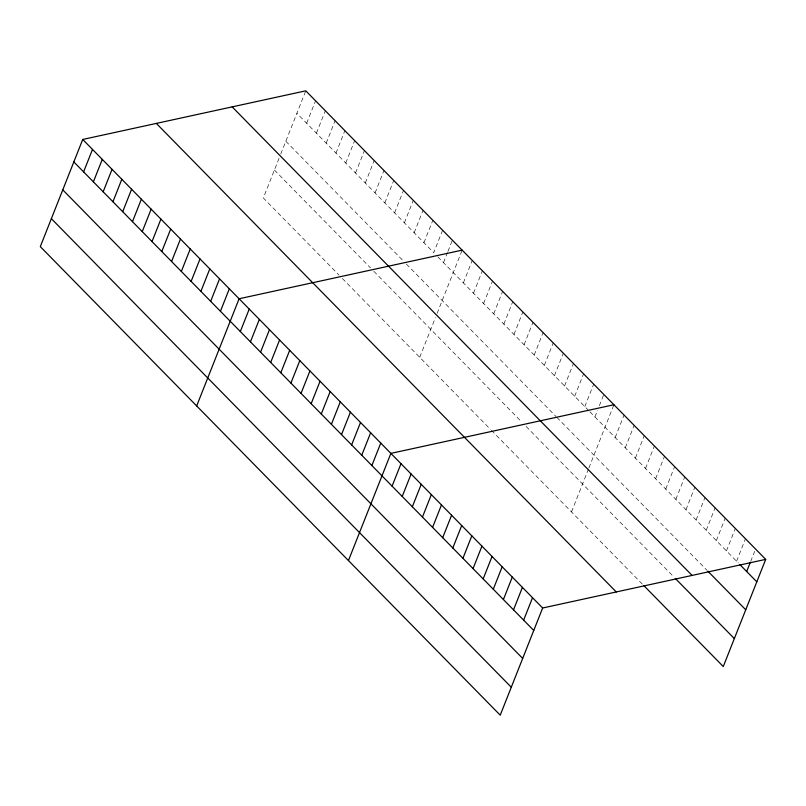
<?xml version="1.0" encoding="UTF-8"?>
<svg xmlns="http://www.w3.org/2000/svg" width="806" height="806" viewBox="0 0 806 806"><rect width="100%" height="100%" fill="white"/><g stroke="black" fill="none" stroke-linecap="round" stroke-linejoin="round"><path stroke-width="0.6" stroke-dasharray="4.03 3.02" d="M279.057 158.308L263.35 197.994L339.094 275.158M280.75 154.047L305.776 90.826M306.663 123.247L315.549 100.79M316.436 133.202L325.322 110.744M326.208 143.156L335.095 120.699M335.981 153.12L344.877 130.653M345.754 163.074L354.65 140.617M355.527 173.028L364.423 150.571M365.299 182.982L374.196 160.525M375.072 192.946L383.968 170.479M384.845 202.9L393.741 180.433M394.618 212.855L403.514 190.397M404.39 222.809L413.287 200.351M414.163 232.773L423.059 210.306M423.936 242.727L432.832 220.26M442.605 230.224L433.709 252.681L296.89 113.293M443.481 262.635L447.491 252.53M447.935 251.412L452.378 240.178M419.725 357.3L435.431 317.614M437.124 313.343L462.15 250.132M463.379 282.906L472.266 260.439M473.495 293.213L482.391 270.745M483.61 303.519L492.506 281.052M493.735 313.826L502.622 291.369M503.851 324.133L512.747 301.676M513.966 334.44L522.862 311.982M524.091 344.746L532.978 322.289M534.207 355.053L543.103 332.596M544.322 365.37L553.218 342.903M554.437 375.677L563.334 353.209M564.563 385.983L573.449 363.516M574.678 396.29L583.574 373.823M584.793 406.597L593.69 384.14M594.919 416.904L597.578 410.163M599.362 405.67L603.805 394.446M571.494 511.921L588.471 469.032M588.894 467.964L613.93 404.753M615.149 437.517L624.046 415.06M625.275 447.824L634.161 425.367M635.39 458.14L644.276 435.673M645.505 468.447L654.401 445.98M655.621 478.754L664.517 456.287M665.746 489.061L674.632 466.603M675.861 499.367L684.757 476.91M685.977 509.674L694.873 487.217M696.102 519.981L704.988 497.524M706.217 530.288L715.113 507.83M716.333 540.594L725.229 518.137M726.448 550.911L735.344 528.444M736.573 561.218L745.459 538.751M750.688 561.419L754.688 551.304M437.789 256.832L589.015 410.889M589.851 411.755L738.256 562.931M285.818 141.241L403.101 260.721M406.355 264.036L556.019 416.511M556.865 417.367L706.953 570.265M274.413 170.046L370.518 267.945M373.783 271.269L521.855 422.122M526.066 426.414L673.625 576.733M342.349 278.483L490.552 429.457M491.388 430.313L642.322 584.078"/><path stroke-width="1.21" d="M82.726 139.458L40.3 246.626L500.224 715.174L542.65 608.006L765.7 559.374L305.776 90.826L82.726 139.458L542.65 608.006M83.612 171.88L92.509 149.422M93.385 181.834L102.281 159.376M103.158 191.798L112.054 169.331M112.931 201.752L121.827 179.285M122.703 211.706L131.6 189.249M132.476 221.66L141.372 199.203M142.249 231.614L151.145 209.157M152.022 241.578L160.918 219.111M161.794 251.532L170.691 229.075M171.567 261.487L180.463 239.029M181.34 271.441L190.236 248.983M191.113 281.405L200.009 258.938M200.896 291.359L209.782 268.902M210.668 301.313L219.554 278.856M220.441 311.267L229.327 288.81M196.674 405.932L239.1 298.764L462.15 250.132M240.329 331.538L249.225 309.071M250.444 341.845L259.341 319.377M260.57 352.151L269.456 329.694M270.685 362.458L279.581 340.001M280.8 372.765L289.697 350.308M290.916 383.072L299.812 360.614M301.041 393.378L309.927 370.921M311.156 403.695L320.053 381.228M321.272 414.002L330.168 391.535M331.397 424.309L340.283 401.841M341.512 434.615L350.409 412.158M351.628 444.922L360.524 422.465M361.753 455.229L370.639 432.772M371.868 465.536L380.754 443.078M348.444 560.553L390.88 453.385L613.93 404.753M392.099 486.149L400.995 463.692M402.224 496.466L411.11 473.999M412.34 506.773L421.236 484.305M422.455 517.079L431.351 494.612M432.58 527.386L441.466 504.929M442.695 537.693L451.592 515.236M452.811 547.999L461.707 525.542M462.926 558.306L471.822 535.849M473.051 568.613L481.938 546.156M483.167 578.92L492.063 556.462M493.282 589.236L502.178 566.769M503.407 599.543L512.294 577.076M513.523 609.85L522.419 587.383M523.638 620.157L532.534 597.699M746.688 571.525L750.245 562.538M765.7 559.374L723.274 666.542L644.014 585.791M739.948 564.653L756.804 581.831M707.799 571.132L745.741 609.779M232.168 106.876L692.092 575.424M675.317 578.456L734.337 638.584M156.334 123.419L616.258 591.957M73.84 161.925L533.763 630.463M62.767 189.873L522.691 658.421M51.372 218.678L511.286 687.216"/></g></svg>
